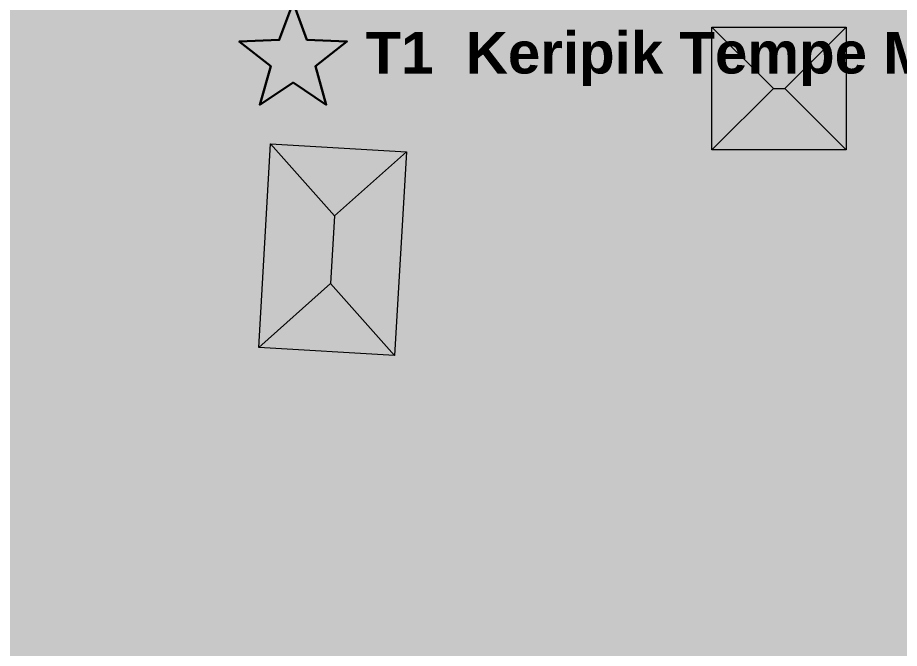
# Model space of a CAD drawing. Header units: metres. Extents: x 305909 to 307171, y 9156037 to 9156671.
# Drawn here: x 306185.9 to 306234.56, y 9156498.07 to 9156532.88 of the extents above; entities that cross this region are included whole.
import ezdxf

# ---------------------------------------------------------------- set-up
doc = ezdxf.new("R2010")
doc.units = ezdxf.units.M
for name, color, linetype, lineweight, true_color in [('B-BANGUNAN_PERMUKIMAN', 7, 'Continuous', 13, 0xf0cd8c), ('B-BAYANGAN', 7, 'Continuous', 0, 0x76786c), ('T-BANGUNAN_KLASTER_INTI', 7, 'Continuous', 13, 0xe88c3c), ('T-TITIK_PRODUSEN', 7, 'Continuous', 30, 0x8c1e0a), ('Z-R-UT', 7, 'Continuous', 0, 0xffd699)]:
    doc.layers.add(name, color=color, linetype=linetype, lineweight=lineweight, true_color=true_color)
doc.styles.add('ARIALB', font='arialbd.ttf')

# ---------------------------------------------------------------- blocks, each defined once
blk = doc.blocks.new('PRODUSEN')
at = {"true_color": 0xaa280a}
h = blk.add_hatch(color=24, dxfattribs=at)
h.dxf.hatch_style = 1
h.paths.add_polyline_path([(0, 2.4), (-0.588, 0.809), (-2.283, 0.742), (-0.951, -0.309), (-1.411, -1.942), (0, -1), (1.411, -1.942), (0.951, -0.309), (2.283, 0.742), (0.588, 0.809)])
at = {"color": 7}
blk.add_lwpolyline([(0, 2.4), (-0.588, 0.809), (-2.283, 0.742), (-0.951, -0.309), (-1.411, -1.942), (0, -1), (1.411, -1.942), (0.951, -0.309), (2.283, 0.742), (0.588, 0.809)], close=True, dxfattribs=at)

msp = doc.modelspace()

# ---------------------------------------------------------------- hatches: boundary and pattern name
at = {"layer": 'B-BANGUNAN_PERMUKIMAN', "true_color": 0xe5855b}
h = msp.add_hatch(color=23, dxfattribs=at)
h.dxf.hatch_style = 1
h.paths.add_polyline_path([(306231.626, 9156532.351), (306228.24, 9156528.964), (306227.605, 9156528.964), (306224.218, 9156532.351), (306231.626, 9156532.351)])
h = msp.add_hatch(color=23, dxfattribs=at)
h.dxf.hatch_style = 1
h.paths.add_polyline_path([(306227.605, 9156528.964), (306224.218, 9156525.578), (306224.218, 9156532.351), (306227.605, 9156528.964)])
at = {"layer": 'B-BANGUNAN_PERMUKIMAN', "true_color": 0xb66a48}
h = msp.add_hatch(color=35, dxfattribs=at)
h.dxf.hatch_style = 1
h.paths.add_polyline_path([(306231.626, 9156525.578), (306228.24, 9156528.964), (306231.626, 9156532.351), (306231.626, 9156525.578)])
h = msp.add_hatch(color=35, dxfattribs=at)
h.dxf.hatch_style = 1
h.paths.add_polyline_path([(306224.218, 9156525.578), (306227.605, 9156528.964), (306228.24, 9156528.964), (306231.626, 9156525.578), (306224.218, 9156525.578)])
at = {"layer": 'B-BANGUNAN_PERMUKIMAN', "true_color": 0xe6865b}
h = msp.add_hatch(color=23, dxfattribs=at)
h.dxf.hatch_style = 1
h.paths.add_polyline_path([(306203.392, 9156521.941), (306203.174, 9156518.206), (306199.209, 9156514.676), (306199.209, 9156514.676), (306199.861, 9156525.907), (306203.392, 9156521.941)])
at = {"layer": 'B-BANGUNAN_PERMUKIMAN', "true_color": 0xe3845a}
h = msp.add_hatch(color=23, dxfattribs=at)
h.dxf.hatch_style = 1
h.paths.add_polyline_path([(306203.392, 9156521.941), (306199.861, 9156525.907), (306207.358, 9156525.471), (306203.392, 9156521.941)])
at = {"layer": 'B-BANGUNAN_PERMUKIMAN', "true_color": 0xb56948}
h = msp.add_hatch(color=35, dxfattribs=at)
h.dxf.hatch_style = 1
h.paths.add_polyline_path([(306206.705, 9156514.24), (306206.704, 9156514.24), (306203.174, 9156518.206), (306203.392, 9156521.941), (306207.358, 9156525.471), (306206.705, 9156514.24)])
at = {"layer": 'B-BANGUNAN_PERMUKIMAN', "true_color": 0xb86b49}
h = msp.add_hatch(color=35, dxfattribs=at)
h.dxf.hatch_style = 1
h.paths.add_polyline_path([(306203.174, 9156518.206), (306206.704, 9156514.24), (306199.209, 9156514.676), (306203.174, 9156518.206)])
at = {"layer": 'B-BAYANGAN', "true_color": 0x76786c}
h = msp.add_hatch(color=8, dxfattribs=at)
h.dxf.hatch_style = 1
h.paths.add_polyline_path([(306218.195, 9156544.936), (306217.348, 9156532.342), (306210.977, 9156532.77), (306211.824, 9156545.364), (306218.195, 9156544.936)])
h = msp.add_hatch(color=8, dxfattribs=at)
h.dxf.hatch_style = 1
h.paths.add_polyline_path([(306218.195, 9156544.936), (306217.348, 9156532.342), (306210.977, 9156532.77), (306211.824, 9156545.364), (306218.195, 9156544.936)])
h = msp.add_hatch(color=8, dxfattribs=at)
h.dxf.hatch_style = 1
h.paths.add_polyline_path([(306232.376, 9156524.828), (306224.968, 9156524.828), (306224.968, 9156531.601), (306232.376, 9156531.601), (306232.376, 9156524.828)])
h = msp.add_hatch(color=8, dxfattribs=at)
h.dxf.hatch_style = 1
h.paths.add_polyline_path([(306232.376, 9156524.828), (306224.968, 9156524.828), (306224.968, 9156531.601), (306232.376, 9156531.601), (306232.376, 9156524.828)])
h = msp.add_hatch(color=8, dxfattribs=at)
h.dxf.hatch_style = 1
h.paths.add_polyline_path([(306208.108, 9156524.721), (306207.455, 9156513.49), (306199.959, 9156513.926), (306200.611, 9156525.157), (306208.108, 9156524.721)])
h = msp.add_hatch(color=8, dxfattribs=at)
h.dxf.hatch_style = 1
h.paths.add_polyline_path([(306208.108, 9156524.721), (306207.455, 9156513.49), (306199.959, 9156513.926), (306200.611, 9156525.157), (306208.108, 9156524.721)])
at = {"layer": 'T-BANGUNAN_KLASTER_INTI', "true_color": 0xff922c}
h = msp.add_hatch(color=30, dxfattribs=at)
h.dxf.hatch_style = 1
h.paths.add_polyline_path([(306231.626, 9156532.351), (306228.24, 9156528.964), (306227.605, 9156528.964), (306224.218, 9156532.351), (306231.626, 9156532.351)])
h = msp.add_hatch(color=30, dxfattribs=at)
h.dxf.hatch_style = 1
h.paths.add_polyline_path([(306227.605, 9156528.964), (306224.218, 9156525.578), (306224.218, 9156532.351), (306227.605, 9156528.964)])
at = {"layer": 'T-BANGUNAN_KLASTER_INTI', "true_color": 0xcd7523}
h = msp.add_hatch(color=32, dxfattribs=at)
h.dxf.hatch_style = 1
h.paths.add_polyline_path([(306231.626, 9156525.578), (306228.24, 9156528.964), (306231.626, 9156532.351), (306231.626, 9156525.578)])
h = msp.add_hatch(color=32, dxfattribs=at)
h.dxf.hatch_style = 1
h.paths.add_polyline_path([(306224.218, 9156525.578), (306227.605, 9156528.964), (306228.24, 9156528.964), (306231.626, 9156525.578), (306224.218, 9156525.578)])
at = {"layer": 'T-BANGUNAN_KLASTER_INTI', "true_color": 0xff932c}
h = msp.add_hatch(color=30, dxfattribs=at)
h.dxf.hatch_style = 1
h.paths.add_polyline_path([(306203.392, 9156521.941), (306203.174, 9156518.206), (306199.209, 9156514.676), (306199.209, 9156514.676), (306199.861, 9156525.907), (306203.392, 9156521.941)])
at = {"layer": 'T-BANGUNAN_KLASTER_INTI', "true_color": 0xff922c}
h = msp.add_hatch(color=30, dxfattribs=at)
h.dxf.hatch_style = 1
h.paths.add_polyline_path([(306203.392, 9156521.941), (306199.861, 9156525.907), (306207.358, 9156525.471), (306203.392, 9156521.941)])
at = {"layer": 'T-BANGUNAN_KLASTER_INTI', "true_color": 0xcc7423}
h = msp.add_hatch(color=32, dxfattribs=at)
h.dxf.hatch_style = 1
h.paths.add_polyline_path([(306206.705, 9156514.24), (306206.704, 9156514.24), (306203.174, 9156518.206), (306203.392, 9156521.941), (306207.358, 9156525.471), (306206.705, 9156514.24)])
at = {"layer": 'T-BANGUNAN_KLASTER_INTI', "true_color": 0xcf7523}
h = msp.add_hatch(color=32, dxfattribs=at)
h.dxf.hatch_style = 1
h.paths.add_polyline_path([(306203.174, 9156518.206), (306206.704, 9156514.24), (306199.209, 9156514.676), (306203.174, 9156518.206)])
at = {"layer": 'Z-R-UT', "true_color": 0xf6dcac}
h = msp.add_hatch(color=41, dxfattribs=at)
h.dxf.hatch_style = 1
h.paths.add_polyline_path([(306039.052, 9156573.455), (306119.178, 9156567.786), (306119.178, 9156567.786), (306160.523, 9156563.133), (306160.523, 9156563.133), (306186.122, 9156560.815), (306186.122, 9156560.815), (306215.657, 9156559.53), (306215.657, 9156559.53), (306305.003, 9156549.608), (306305.003, 9156549.608), (306385.74, 9156542.791), (306385.74, 9156542.791), (306385.919, 9156542.76), (306385.919, 9156484.648), (306380.976, 9156485.584), (306380.785, 9156485.629), (306380.6, 9156485.694), (306380.422, 9156485.776), (306380.252, 9156485.875), (306380.094, 9156485.991), (306379.947, 9156486.121), (306379.814, 9156486.265), (306379.696, 9156486.422), (306379.593, 9156486.589), (306379.507, 9156486.766), (306379.44, 9156486.95), (306379.39, 9156487.14), (306379.36, 9156487.334), (306379.348, 9156487.53), (306379.356, 9156487.726), (306379.383, 9156487.92), (306380.198, 9156492.227), (306378.765, 9156491.868), (306378.718, 9156491.851), (306374.515, 9156469.469), (306385.919, 9156466.63), (306385.919, 9156380), (306360, 9156380), (306360, 9156380), (306360, 9156380), (306360, 9156400.449), (306360, 9156400.449), (306360, 9156400.45), (306369.785, 9156457.829), (306369.785, 9156457.83), (306369.785, 9156457.831), (306369.785, 9156457.832), (306369.785, 9156457.833), (306369.785, 9156457.834), (306369.784, 9156457.835), (306369.784, 9156457.836), (306369.783, 9156457.837), (306369.783, 9156457.838), (306369.782, 9156457.838), (306369.781, 9156457.839), (306369.78, 9156457.84), (306369.78, 9156457.84), (306369.779, 9156457.84), (306369.778, 9156457.841), (306369.777, 9156457.841), (306341.904, 9156461.433), (306341.903, 9156461.433), (306341.903, 9156461.433), (306342.144, 9156465.284), (306342.144, 9156465.285), (306342.144, 9156465.286), (306342.144, 9156465.287), (306342.143, 9156465.288), (306342.143, 9156465.288), (306342.143, 9156465.289), (306342.142, 9156465.29), (306342.142, 9156465.291), (306342.141, 9156465.292), (306342.14, 9156465.292), (306342.139, 9156465.293), (306342.138, 9156465.293), (306342.138, 9156465.294), (306342.137, 9156465.294), (306342.136, 9156465.294), (306264.747, 9156477.801), (306264.746, 9156477.802), (306264.745, 9156477.802), (306222.528, 9156475.456), (306222.528, 9156475.456), (306150.602, 9156473.893), (306150.602, 9156473.893), (306060.207, 9156485.254), (306060.206, 9156485.254), (306060.206, 9156485.254), (306051.451, 9156523.214), (306051.45, 9156523.215), (306033.081, 9156573.806), (306033.081, 9156573.806), (306033.081, 9156573.806), (306039.052, 9156573.455), (306039.052, 9156573.455)])

# ---------------------------------------------------------------- linework, layer by layer
at = {"layer": 'B-BANGUNAN_PERMUKIMAN', "color": 17, "lineweight": 9, "true_color": 0x71422d}
for p, q in [((306224.218, 9156532.351), (306227.605, 9156528.964)), ((306231.626, 9156532.351), (306228.24, 9156528.964)), ((306224.218, 9156525.578), (306227.605, 9156528.964)), ((306227.605, 9156528.964), (306228.24, 9156528.964)), ((306231.626, 9156525.578), (306228.24, 9156528.964)), ((306199.861, 9156525.907), (306203.392, 9156521.941)), ((306207.358, 9156525.471), (306203.392, 9156521.941)), ((306203.392, 9156521.941), (306203.174, 9156518.206)), ((306199.209, 9156514.676), (306203.174, 9156518.206)), ((306206.704, 9156514.24), (306203.174, 9156518.206))]:
    msp.add_line(p, q, dxfattribs=at)
at = {"layer": 'B-BANGUNAN_PERMUKIMAN', "color": 17, "lineweight": 13, "true_color": 0x71422d}
for points in [[(306231.626, 9156525.578), (306224.218, 9156525.578), (306224.218, 9156532.351), (306231.626, 9156532.351), (306231.626, 9156525.578)], [(306207.358, 9156525.471), (306206.705, 9156514.24), (306199.209, 9156514.676), (306199.861, 9156525.907), (306207.358, 9156525.471)]]:
    msp.add_lwpolyline(points, close=True, dxfattribs=at)
at = {"layer": 'T-BANGUNAN_KLASTER_INTI', "color": 36, "lineweight": 9, "true_color": 0x7f4816}
for p, q in [((306224.218, 9156532.351), (306227.605, 9156528.964)), ((306231.626, 9156532.351), (306228.24, 9156528.964)), ((306224.218, 9156525.578), (306227.605, 9156528.964)), ((306227.605, 9156528.964), (306228.24, 9156528.964)), ((306231.626, 9156525.578), (306228.24, 9156528.964)), ((306199.861, 9156525.907), (306203.392, 9156521.941)), ((306207.358, 9156525.471), (306203.392, 9156521.941)), ((306203.392, 9156521.941), (306203.174, 9156518.206)), ((306199.209, 9156514.676), (306203.174, 9156518.206)), ((306206.704, 9156514.24), (306203.174, 9156518.206))]:
    msp.add_line(p, q, dxfattribs=at)
at = {"layer": 'T-BANGUNAN_KLASTER_INTI', "color": 36, "lineweight": 13, "true_color": 0x7f4816}
for points in [[(306231.626, 9156525.578), (306224.218, 9156525.578), (306224.218, 9156532.351), (306231.626, 9156532.351), (306231.626, 9156525.578)], [(306207.358, 9156525.471), (306206.705, 9156514.24), (306199.209, 9156514.676), (306199.861, 9156525.907), (306207.358, 9156525.471)]]:
    msp.add_lwpolyline(points, close=True, dxfattribs=at)

# ---------------------------------------------------------------- block references
at = {"layer": 'T-TITIK_PRODUSEN', "xscale": 1.3, "yscale": 1.3}
msp.add_blockref('PRODUSEN', (306201.1, 9156530.6), dxfattribs=at)

# ---------------------------------------------------------------- texts
at = {"layer": 'T-TITIK_PRODUSEN', "color": 26, "true_color": 0x8c1e0a, "insert": (306205.1, 9156530.6), "char_height": 2.3, "attachment_point": 4, "style": 'ARIALB', "bg_fill": 1, "box_fill_scale": 1.25, "bg_fill_color": 7, "bg_fill_true_color": 16777215, "bg_fill_transparency": 0}
msp.add_mtext('T1  Keripik Tempe Mirasa (Jl. Betet)', dxfattribs=at)

doc.saveas('drawing.dxf')
